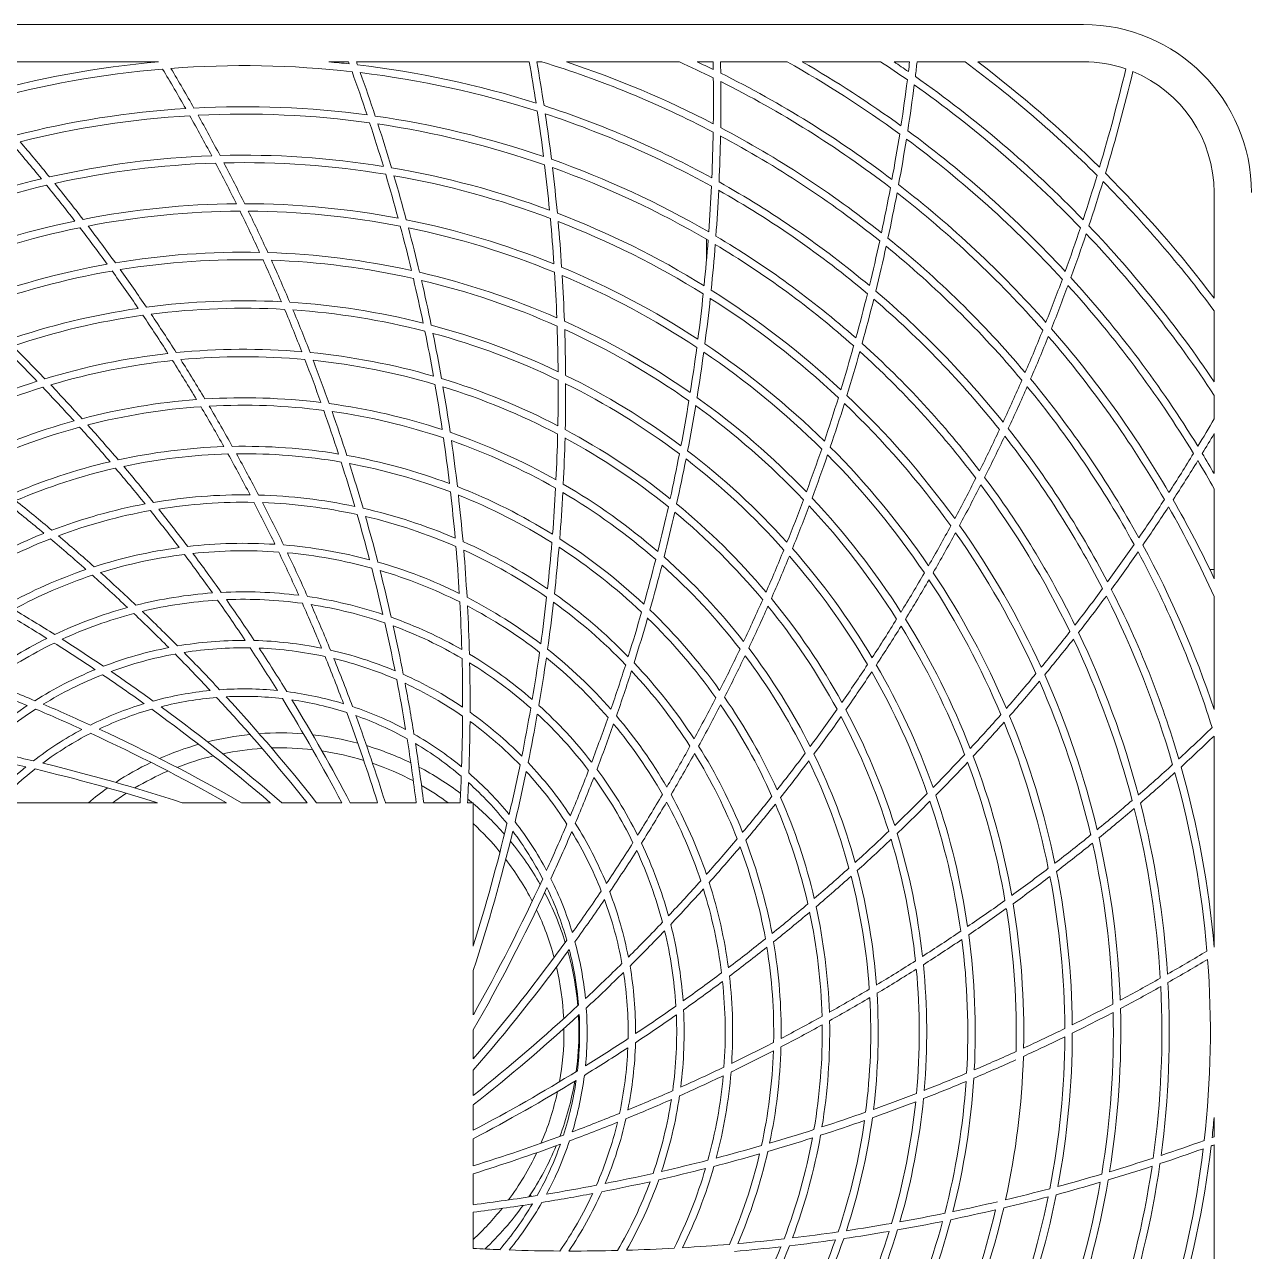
# Model space of a CAD drawing. Header units: millimetres. Extents: x -5096 to 255006, y -2833 to 77941.
# Drawn here: x 61779.4 to 62230.7, y 33516.6 to 33967.9 of the extents above; entities that cross this region are included whole.
import ezdxf

# ---------------------------------------------------------------- set-up
doc = ezdxf.new("R2010")
doc.units = ezdxf.units.MM
doc.layers.add('图框', color=7, linetype='Continuous', lineweight=0)

# ---------------------------------------------------------------- blocks, each defined once
blk = doc.blocks.new('A$C263F1397')
at = {"layer": '图框', "color": 7, "linetype": 'Continuous'}
for p, q in [((2.1188, 4.904), (0.3188, 4.904)), ((0.9014, 4.864), (1.1275, 4.864)), ((1.3101, 4.864), (1.331, 4.864)), ((1.3396, 4.864), (1.5248, 4.864)), ((1.5329, 4.864), (1.5384, 4.864)), ((1.5647, 4.864), (1.6857, 4.864)), ((1.7049, 4.864), (1.7218, 4.864)), ((1.7298, 4.864), (1.8013, 4.864)), ((1.8175, 4.864), (1.9014, 4.864)), ((1.9159, 4.864), (1.9324, 4.864)), ((1.9405, 4.864), (1.9921, 4.864)), ((2.0055, 4.864), (2.1188, 4.864)), ((2.2588, 4.724), (2.2588, 4.6107)), ((1.7148, 4.6527), (1.7148, 4.6739)), ((2.2588, 4.5973), (2.2588, 4.5211)), ((2.2588, 4.5066), (2.2588, 4.4815)), ((2.2587, 4.488), (2.2588, 4.488)), ((2.2588, 4.4656), (2.2588, 4.4227)), ((2.2588, 4.4065), (2.2588, 4.3101)), ((2.2588, 4.328), (2.2587, 4.328)), ((2.2547, 4.32), (2.2541, 4.32)), ((2.2587, 4.32), (2.2547, 4.32)), ((2.2588, 4.32), (2.2587, 4.32)), ((2.2579, 4.312), (2.2588, 4.312)), ((2.2588, 4.2909), (2.2588, 4.1699)), ((2.2588, 4.1414), (2.2588, 3.9154)), ((0.9728, 4.07), (1.1265, 4.07)), ((1.1528, 4.07), (1.2002, 4.07)), ((1.2164, 4.07), (1.2473, 4.07)), ((1.2595, 4.07), (1.2866, 4.07)), ((1.2968, 4.07), (1.3239, 4.07)), ((1.333, 4.07), (1.3622, 4.07)), ((1.3705, 4.07), (1.4036, 4.07)), ((1.4117, 4.07), (1.4506, 4.07)), ((1.4586, 4.07), (1.4648, 4.07)), ((1.4648, 4.07), (1.4648, 3.9164)), ((1.4648, 3.8901), (1.4648, 3.8427)), ((1.4648, 3.8264), (1.4648, 3.7956)), ((1.4648, 3.7833), (1.4648, 3.7563)), ((1.4648, 3.746), (1.4648, 3.7189)), ((2.2588, 3.7327), (2.2588, 3.7118)), ((1.4648, 3.7099), (1.4648, 3.6807)), ((2.2588, 3.7033), (2.2588, 3.5181)), ((1.4648, 3.6723), (1.4648, 3.6392)), ((1.5261, 3.6501), (1.5269, 3.6479)), ((1.4648, 3.6312), (1.4648, 3.5922))]:
    blk.add_line(p, q, dxfattribs=at)
for centre, radius, start, end in [((2.1188, 4.724), 0.18, 0, 90), ((1.2188, 3.824), 1.044, 95.0194, 105.7957), ((1.2188, 3.824), 1.036, 94.8187, 105.5745), ((-0.5812, 3.824), 2, 29.6713, 31.0756), ((1.2188, 3.824), 1.036, 83.5687, 94.3245), ((-0.5812, 3.824), 2.008, 29.5583, 30.9619), ((1.2188, 3.824), 1.044, 83.7863, 84.9829), ((-0.5466, 4.1752), 2, 20.0812, 20.1463), ((-0.5466, 4.1752), 2, 18.4213, 19.8256), ((-0.5466, 4.1752), 2.008, 19.9673, 20.0626), ((1.2188, 3.824), 1.044, 72.5363, 83.2957), ((1.2188, 3.824), 1.036, 72.3187, 83.0745), ((-0.5466, 4.1752), 2.008, 18.3083, 19.7119), ((-0.4442, 4.5129), 2, 8.8312, 10.1127), ((-0.4442, 4.5129), 2.008, 8.7173, 10.072), ((1.2188, 3.824), 1.088, 62.4608, 72.9174), ((1.2188, 3.824), 1.096, 62.6705, 71.6053), ((1.2188, 3.824), 1.14, 63.8052, 65.8225), ((1.2188, 3.824), 1.148, 64.0083, 64.9479), ((-0.2778, 4.8241), 2, 0.9128, 1.1452), ((-0.2778, 4.8241), 2.008, 0.7959, 1.1407), ((1.2188, 3.824), 1.192, 53.8591, 60.7485), ((1.2188, 3.824), 1.2, 54.0564, 60.0736), ((1.2188, 3.824), 1.244, 55.1282, 56.7215), ((1.2188, 3.824), 1.252, 55.3208, 56.1677), ((-0.054, 5.0968), 2, 353.0153, 353.3158), ((-0.054, 5.0968), 2.008, 352.8945, 353.3426), ((1.2188, 3.824), 1.296, 45.1178, 53.3665), ((1.2188, 3.824), 1.304, 45.3061, 52.8964), ((2.1188, 4.724), 0.14, 71.0958, 90), ((0.2188, 5.3207), 2, 343.4512, 346.5794), ((0.2188, 5.3207), 2.008, 343.3281, 346.5506), ((2.1188, 4.724), 0.14, 0, 67.7956), ((-0.2778, 4.8241), 2, 359.2448, 0.6559), ((-0.2778, 4.8241), 2.008, 359.1295, 0.5392), ((1.2188, 3.824), 1.148, 52.7583, 63.5599), ((1.2188, 3.824), 1.14, 52.5552, 63.3539), ((-0.054, 5.0968), 2, 351.3361, 352.7565), ((-0.054, 5.0968), 2.008, 351.2173, 352.636), ((1.2188, 3.824), 1.244, 43.8782, 54.7118), ((1.2188, 3.824), 1.252, 44.0708, 54.9067), ((1.2188, 3.824), 0.992, 93.5972, 104.3319), ((1.2188, 3.824), 0.992, 82.3472, 93.0819), ((1.2188, 3.824), 1.044, 61.2863, 72.0457), ((1.2188, 3.824), 0.984, 93.3703, 104.101), ((-0.5812, 3.824), 2, 28.0139, 29.4161), ((1.2188, 3.824), 0.984, 82.1203, 92.851), ((-0.5812, 3.824), 2.008, 27.9017, 29.3033), ((1.2188, 3.824), 0.992, 71.0972, 81.8319), ((-0.4442, 4.5129), 2, 7.1713, 8.5756), ((-0.4442, 4.5129), 2.008, 7.0583, 8.4619), ((1.2188, 3.824), 1.036, 61.0687, 71.8245), ((-0.5466, 4.1752), 2, 16.7639, 18.1661), ((-0.5466, 4.1752), 2.008, 16.6517, 18.0533), ((1.2188, 3.824), 0.984, 70.8703, 81.601), ((-0.2778, 4.8241), 2, 357.5812, 358.9886), ((1.2188, 3.824), 1.096, 51.4205, 62.2022), ((-0.054, 5.0968), 2, 349.6628, 351.0783), ((1.2188, 3.824), 1.2, 42.8064, 53.6261), ((-0.5466, 3.4729), 2, 39.2639, 40.6661), ((-0.5466, 3.4729), 2.008, 39.1517, 40.5533), ((-0.2778, 4.8241), 2.008, 357.4673, 358.8735), ((1.2188, 3.824), 1.088, 51.2108, 61.9892), ((-0.054, 5.0968), 2.008, 349.5459, 350.9598), ((1.2188, 3.824), 1.192, 42.6091, 53.426), ((1.2188, 3.824), 0.94, 92.0932, 102.8), ((1.2188, 3.824), 0.94, 80.8432, 91.55), ((1.2188, 3.824), 0.932, 91.8553, 102.5575), ((-0.5812, 3.824), 2, 26.3582, 27.7591), ((1.2188, 3.824), 0.932, 80.6053, 91.3075), ((-0.5812, 3.824), 2.008, 26.2463, 27.647), ((1.2188, 3.824), 0.94, 69.5932, 80.3), ((-0.4442, 4.5129), 2, 5.5139, 6.9161), ((1.2188, 3.824), 0.992, 59.8472, 70.5819), ((-0.4442, 4.5129), 2.008, 5.4017, 6.8033), ((1.2188, 3.824), 0.984, 59.6203, 70.351), ((1.2188, 3.824), 0.94, 103.3432, 114.05), ((-0.5466, 4.1752), 2, 15.1082, 16.5091), ((-0.5466, 4.1752), 2.008, 14.9963, 16.397), ((1.2188, 3.824), 0.932, 69.3553, 80.0575), ((1.2188, 3.824), 1.044, 50.0363, 60.7957), ((0.2188, 5.3207), 2, 341.7653, 343.1913), ((0.2188, 5.3207), 2.008, 341.6445, 343.0686), ((1.2188, 3.824), 1.296, 36.6335, 44.7164), ((1.2188, 3.824), 1.304, 37.1036, 44.9069), ((1.2188, 3.824), 0.932, 103.1053, 113.8075), ((-0.5466, 3.4729), 2, 37.6082, 39.0091), ((-0.5466, 3.4729), 2.008, 37.4963, 38.897), ((-0.2778, 4.8241), 2, 355.9213, 357.3256), ((-0.2778, 4.8241), 2.008, 355.8083, 357.2119), ((1.2188, 3.824), 1.036, 49.8187, 60.5745), ((-0.054, 5.0968), 2, 347.9948, 349.4059), ((-0.054, 5.0968), 2.008, 347.8795, 349.2892), ((1.2188, 3.824), 1.14, 41.3052, 52.1039), ((1.2188, 3.824), 1.148, 41.5083, 52.3099), ((1.2188, 3.824), 0.888, 90.5116, 101.1869), ((1.2188, 3.824), 0.888, 79.2616, 89.9369), ((1.2188, 3.824), 0.88, 90.2604, 100.9305), ((-0.5812, 3.824), 2, 24.7029, 26.1036), ((-0.5812, 3.824), 2.008, 24.5908, 25.9917), ((1.2188, 3.824), 0.88, 79.0104, 89.6805), ((1.2188, 3.824), 0.888, 68.0116, 78.6869), ((-0.4442, 4.5129), 2, 3.8582, 5.2591), ((1.2188, 3.824), 0.94, 58.3432, 69.05), ((1.2188, 3.824), 0.888, 101.7616, 112.4369), ((1.2188, 3.824), 0.88, 101.5104, 112.1805), ((-0.5466, 3.4729), 2, 35.9529, 37.3536), ((-0.5466, 3.4729), 2.008, 35.8408, 37.2417), ((-0.5466, 4.1752), 2, 13.4529, 14.8536), ((1.2188, 3.824), 0.88, 67.7604, 78.4305), ((-0.5466, 4.1752), 2.008, 13.3408, 14.7417), ((1.2188, 3.824), 0.932, 58.1053, 68.8075), ((-0.4442, 4.5129), 2.008, 3.7463, 5.147), ((0.2188, 5.3207), 2, 340.0861, 341.5065), ((1.2188, 3.824), 1.252, 33.8323, 43.6567), ((-0.2778, 4.8241), 2, 354.2639, 355.6661), ((-0.2778, 4.8241), 2.008, 354.1517, 355.5533), ((1.2188, 3.824), 0.984, 48.3703, 59.101), ((1.2188, 3.824), 0.992, 48.5972, 59.3319), ((-0.054, 5.0968), 2, 346.3312, 347.7386), ((1.2188, 3.824), 1.096, 40.1705, 50.9522), ((0.2188, 5.3207), 2.008, 339.9673, 341.386), ((1.2188, 3.824), 1.244, 33.2785, 43.4618), ((1.2188, 3.824), 0.836, 88.8366, 99.476), ((1.2188, 3.824), 0.836, 77.5866, 88.226), ((-0.054, 5.0968), 2.008, 346.2173, 347.6235), ((1.2188, 3.824), 1.088, 39.9608, 50.7392), ((1.2188, 3.824), 0.836, 100.0866, 110.726), ((1.2188, 3.824), 0.828, 88.5695, 99.2028), ((-0.5812, 3.824), 2, 23.0466, 24.4482), ((-0.5812, 3.824), 2.008, 22.9337, 24.336), ((1.2188, 3.824), 0.828, 77.3195, 87.9528), ((1.2188, 3.824), 0.888, 56.7616, 67.4369), ((1.2188, 3.824), 0.828, 99.8195, 110.4528), ((-0.5466, 3.4729), 2, 34.2966, 35.6982), ((-0.5466, 3.4729), 2.008, 34.1837, 35.586), ((-0.5466, 4.1752), 2, 11.7966, 13.1982), ((1.2188, 3.824), 0.836, 66.3366, 76.976), ((-0.5466, 4.1752), 2.008, 11.6837, 13.086), ((1.2188, 3.824), 0.828, 66.0695, 76.7028), ((-0.4442, 4.5129), 2, 2.2029, 3.6036), ((1.2188, 3.824), 0.88, 56.5104, 67.1805), ((-0.4442, 4.5129), 2.008, 2.0908, 3.4917), ((0.2188, 5.3207), 2, 338.4128, 339.8283), ((1.2188, 3.824), 1.2, 31.5564, 42.3761), ((1.2188, 3.824), 0.94, 47.0932, 57.8), ((1.2188, 3.824), 1.044, 38.7863, 49.5457), ((0.2188, 5.3207), 2.008, 338.2959, 339.7098), ((1.2188, 3.824), 1.192, 31.3591, 42.176), ((1.2188, 3.824), 0.784, 87.0482, 97.6462), ((1.2188, 3.824), 0.784, 75.7982, 86.3962), ((-0.2778, 4.8241), 2, 352.6082, 354.0091), ((-0.2778, 4.8241), 2.008, 352.4963, 353.897), ((1.2188, 3.824), 0.932, 46.8553, 57.5575), ((-0.054, 5.0968), 2, 344.6713, 346.0756), ((-0.054, 5.0968), 2.008, 344.5583, 345.9619), ((1.2188, 3.824), 1.036, 38.5687, 49.3245), ((1.2188, 3.824), 0.784, 98.2982, 108.8962), ((1.2188, 3.824), 0.776, 98.0114, 108.6025), ((-0.5466, 3.4729), 2, 32.6375, 34.0416), ((1.2188, 3.824), 0.776, 86.7614, 97.3525), ((-0.5466, 3.4729), 2.008, 32.5231, 33.9285), ((-0.5812, 3.824), 2, 21.3875, 22.7916), ((1.2188, 3.824), 0.776, 75.5114, 86.1025), ((-0.5812, 3.824), 2.008, 21.2731, 22.6785), ((1.2188, 3.824), 0.784, 64.5482, 75.1462), ((-0.4442, 4.5129), 2, 0.5466, 1.9482), ((1.2188, 3.824), 0.836, 55.0866, 65.726), ((-0.4481, 4.5128), 2.0119, 0.4354, 1.8349), ((1.2188, 3.824), 0.828, 54.8195, 65.4528), ((0.2188, 5.3207), 2, 336.7448, 338.1559), ((1.2188, 3.824), 1.148, 30.2583, 41.0599), ((-0.5466, 4.1752), 2, 10.1375, 11.5416), ((1.2188, 3.824), 0.776, 64.2614, 74.8525), ((-0.5466, 4.1752), 2.008, 10.0231, 11.4285), ((0.2188, 5.3207), 2.008, 336.6295, 338.0392), ((1.2188, 3.824), 1.14, 30.0552, 40.8539), ((-0.4442, 3.1352), 2, 43.8875, 45.2916), ((-0.4442, 3.1352), 2.008, 43.7731, 45.1785), ((1.2188, 3.824), 0.732, 96.37, 106.9199), ((1.2188, 3.824), 0.732, 85.12, 95.6699), ((1.2188, 3.824), 0.732, 73.87, 84.4199), ((-0.2778, 4.8241), 2, 350.9529, 352.3536), ((-0.2778, 4.8241), 2.008, 350.8408, 352.2417), ((1.2188, 3.824), 0.88, 45.2604, 55.9305), ((1.2188, 3.824), 0.888, 45.5116, 56.1869), ((-0.054, 5.0968), 2, 343.0139, 344.4161), ((-0.054, 5.0968), 2.008, 342.9017, 344.3033), ((1.2188, 3.824), 0.984, 37.1203, 47.851), ((1.2188, 3.824), 0.992, 37.3472, 48.0819), ((1.2188, 3.824), 0.724, 96.0588, 106.6006), ((-0.5466, 3.4729), 2, 30.9733, 32.3818), ((1.2188, 3.824), 0.724, 84.8088, 95.3506), ((-0.5466, 3.4729), 2.008, 30.8566, 32.2672), ((-0.5812, 3.824), 2, 19.7233, 21.1318), ((1.2188, 3.824), 0.724, 73.5588, 84.1007), ((-0.5812, 3.824), 2.008, 19.6066, 21.0172), ((1.2188, 3.824), 0.732, 62.62, 73.1699), ((1.2188, 3.824), 0.784, 53.2982, 63.8962), ((1.2188, 3.824), 1.096, 28.9205, 39.7022), ((1.2188, 3.824), 0.732, 107.62, 118.1699), ((1.2188, 3.824), 0.724, 107.3088, 117.8506), ((-0.4442, 3.1352), 2, 42.2233, 43.6318), ((-0.4442, 3.1352), 2.008, 42.1066, 43.5172), ((-0.5466, 4.1752), 2, 8.4733, 9.8818), ((1.2188, 3.824), 0.724, 62.3088, 72.8507), ((-0.5466, 4.1752), 2.008, 8.3566, 9.7672), ((-0.4442, 4.5129), 2, 358.8875, 0.2916), ((-0.4442, 4.5129), 2.008, 358.7731, 0.1785), ((1.2188, 3.824), 0.776, 53.0114, 63.6025), ((0.2188, 5.3207), 2, 335.0812, 336.4886), ((0.2188, 5.3207), 2.008, 334.9673, 336.3735), ((1.2188, 3.824), 1.088, 28.7108, 39.4892), ((1.2188, 3.824), 0.68, 94.2674, 104.7607), ((1.2188, 3.824), 0.68, 83.0174, 93.5107), ((1.2188, 3.824), 0.68, 71.7674, 82.2607), ((-0.2778, 4.8241), 2, 349.2966, 350.6982), ((1.2188, 3.824), 0.836, 43.8366, 54.476), ((-0.054, 5.0968), 2, 341.3582, 342.7591), ((-0.054, 5.0968), 2.008, 341.2463, 342.647), ((1.2188, 3.824), 0.932, 35.6053, 46.3075), ((1.2188, 3.824), 0.94, 35.8432, 46.55), ((1.2188, 3.824), 0.672, 93.9256, 104.4092), ((-0.5466, 3.4729), 2, 29.3012, 30.7167), ((1.2188, 3.824), 0.672, 82.6756, 93.1592), ((-0.5466, 3.4729), 2.008, 29.1811, 30.5995), ((-0.5812, 3.824), 2, 18.0512, 19.4667), ((1.2188, 3.824), 0.672, 71.4256, 81.9092), ((-0.5812, 3.824), 2.008, 17.9311, 19.3495), ((-0.2778, 4.8241), 2.008, 349.1837, 350.586), ((1.2188, 3.824), 0.828, 43.5695, 54.2028), ((1.2188, 3.824), 0.68, 105.5174, 116.0107), ((1.2188, 3.824), 0.672, 105.1756, 115.6592), ((-0.4442, 3.1352), 2, 40.5512, 41.9667), ((-0.4442, 3.1352), 2.008, 40.4311, 41.8495), ((1.2188, 3.824), 1.044, 27.5363, 38.2957), ((0.53, 5.487), 2, 328.8361, 329.816), ((-0.5466, 4.1752), 2, 6.8012, 8.2167), ((1.2188, 3.824), 0.68, 60.5174, 71.0107), ((-0.5466, 4.1752), 2.008, 6.6811, 8.0995), ((1.2188, 3.824), 0.672, 60.1756, 70.6592), ((-0.4442, 4.5129), 2, 357.2233, 358.6318), ((-0.4442, 4.5129), 2.008, 357.1066, 358.5172), ((1.2188, 3.824), 0.724, 51.0588, 61.6006), ((1.2188, 3.824), 0.732, 51.37, 61.9199), ((0.2188, 5.3207), 2, 333.4213, 334.8256), ((0.2188, 5.3207), 2.008, 333.3083, 334.7119), ((1.2188, 3.824), 1.036, 27.3187, 38.0745), ((0.53, 5.487), 2.008, 328.7173, 329.4258), ((2.2588, 4.468), 0.004, 257.1341, 270), ((1.2188, 3.824), 0.628, 91.9433, 102.3688), ((1.2188, 3.824), 0.628, 80.6933, 91.1188), ((1.2188, 3.824), 0.784, 42.0482, 52.6462), ((-0.054, 5.0968), 2, 339.7029, 341.1036), ((1.2188, 3.824), 0.888, 34.2616, 44.9369), ((1.2188, 3.824), 0.628, 103.1933, 113.6188), ((1.2188, 3.824), 0.62, 91.5622, 101.976), ((-0.5466, 3.4729), 2, 27.6172, 29.043), ((-0.5466, 3.4729), 2.008, 27.4921, 28.9222), ((1.2188, 3.824), 0.62, 80.3122, 90.726), ((-0.5812, 3.824), 2, 16.3672, 17.793), ((1.2188, 3.824), 0.628, 69.4433, 79.8688), ((-0.5812, 3.824), 2.008, 16.2421, 17.6722), ((1.2188, 3.824), 0.62, 69.0622, 79.476), ((-0.2778, 4.8241), 2, 347.6375, 349.0416), ((-0.2778, 4.8241), 2.008, 347.5231, 348.9285), ((1.2188, 3.824), 0.776, 41.7614, 52.3524), ((-0.054, 5.0968), 2.008, 339.5908, 340.9917), ((1.2188, 3.824), 0.88, 34.0104, 44.6805), ((0.53, 5.487), 2, 327.1628, 328.5783), ((0.53, 5.487), 2.008, 327.0459, 328.4598), ((1.2188, 3.824), 1.192, 29.2515, 30.926), ((1.2188, 3.824), 1.2, 29.9264, 31.1261), ((1.2188, 3.824), 0.62, 102.8122, 113.2261), ((-0.4442, 3.1352), 2, 38.8672, 40.293), ((-0.4442, 3.1352), 2.008, 38.7421, 40.1722), ((1.2188, 3.824), 0.992, 26.0972, 36.8319), ((1.2188, 3.824), 0.628, 58.1933, 68.6188), ((-0.4442, 4.5129), 2, 355.5512, 356.9667), ((1.2188, 3.824), 0.68, 49.2674, 59.7607), ((0.2188, 5.3207), 2, 331.7639, 333.1661), ((0.2188, 5.3207), 2.008, 331.6517, 333.0533), ((1.2188, 3.824), 0.984, 25.8703, 36.601), ((-0.2778, 2.824), 2.008, 49.9921, 51.4222), ((1.2188, 3.824), 0.576, 89.332, 99.6749), ((1.2188, 3.824), 0.568, 88.8992, 99.2277), ((1.2188, 3.824), 0.576, 78.082, 88.4249), ((-0.5466, 4.1752), 2, 5.1172, 6.543), ((1.2188, 3.824), 0.62, 57.8122, 68.2261), ((-0.5466, 4.1752), 2.008, 4.9921, 6.4222), ((-0.4442, 4.5129), 2.008, 355.4311, 356.8495), ((1.2188, 3.824), 0.672, 48.9256, 59.4092), ((-0.054, 5.0968), 2, 338.0466, 339.4482), ((1.2188, 3.824), 0.836, 32.5866, 43.226), ((0.53, 5.487), 2, 325.4948, 326.9059), ((1.2188, 3.824), 1.148, 25.0521, 29.8099), ((-0.2778, 2.824), 2, 50.1172, 51.543), ((1.2188, 3.824), 0.576, 100.582, 110.9249), ((1.2188, 3.824), 0.568, 100.1492, 110.4777), ((-0.4442, 3.1352), 2, 37.1656, 38.6067), ((-0.4442, 3.1352), 2.008, 37.0334, 38.4807), ((-0.5466, 3.4729), 2, 25.9156, 27.3567), ((-0.5466, 3.4729), 2.008, 25.7834, 27.2307), ((1.2188, 3.824), 0.568, 77.6492, 87.9776), ((-0.5812, 3.824), 2, 14.6656, 16.1067), ((1.2188, 3.824), 0.576, 66.832, 77.1749), ((-0.2778, 4.8241), 2, 345.9733, 347.3818), ((-0.2778, 4.8241), 2.008, 345.8566, 347.2672), ((1.2188, 3.824), 0.724, 39.8088, 50.3505), ((1.2188, 3.824), 0.732, 40.12, 50.6699), ((-0.054, 5.0968), 2.008, 337.9337, 339.336), ((1.2188, 3.824), 0.828, 32.3195, 42.9528), ((0.53, 5.487), 2.008, 325.3795, 326.7892), ((1.2188, 3.824), 1.14, 24.1775, 29.6039), ((-0.5812, 3.824), 2.008, 14.5334, 15.9807), ((1.2188, 3.824), 0.568, 66.3992, 76.7277), ((0.2188, 5.3207), 2, 330.1082, 331.5091), ((1.2188, 3.824), 0.94, 24.5932, 35.3), ((1.2188, 3.824), 0.576, 111.832, 122.1749), ((1.2188, 3.824), 0.568, 111.3992, 121.7277), ((-0.2778, 2.824), 2, 48.4156, 49.8567), ((-0.2778, 2.824), 2.008, 48.2834, 49.7307), ((1.2188, 3.824), 0.628, 46.9433, 57.3688), ((0.2188, 5.3207), 2.008, 329.9963, 331.397), ((1.2188, 3.824), 0.932, 24.3553, 35.0575), ((1.2188, 3.824), 0.524, 97.5884, 107.8282), ((1.2188, 3.824), 0.524, 86.3384, 96.5782), ((1.2188, 3.824), 0.516, 85.8357, 96.0572), ((1.2188, 3.824), 0.524, 75.0884, 85.3282), ((-0.5466, 4.1752), 2, 3.4156, 4.8567), ((1.2188, 3.824), 0.576, 55.582, 65.9249), ((1.2188, 3.824), 0.568, 55.1492, 65.4778), ((-0.5466, 4.1752), 2.008, 3.2834, 4.7307), ((-0.4442, 4.5129), 2, 353.8672, 355.293), ((-0.4442, 4.5129), 2.008, 353.7421, 355.1722), ((1.2188, 3.824), 0.62, 46.5622, 56.976), ((-0.054, 5.0968), 2, 336.3875, 337.7916), ((1.2188, 3.824), 0.784, 30.7982, 41.3962), ((0.53, 5.487), 2, 323.8312, 325.2386), ((1.2188, 3.824), 1.096, 18.3947, 28.4522), ((1.2188, 3.824), 0.516, 97.0857, 107.3072), ((-0.4442, 3.1352), 2, 35.4379, 36.9018), ((-0.4442, 3.1352), 2.008, 35.2957, 36.7683), ((-0.5466, 3.4729), 2, 24.1879, 25.6518), ((-0.5466, 3.4729), 2.008, 24.0457, 25.5183), ((1.2188, 3.824), 0.516, 74.5857, 84.8071), ((1.2188, 3.824), 0.524, 63.8385, 74.0782), ((-0.2778, 4.8241), 2, 344.3012, 345.7167), ((1.2188, 3.824), 0.68, 38.0174, 48.5107), ((-0.054, 5.0968), 2.008, 336.2731, 337.6785), ((1.2188, 3.824), 0.776, 30.5114, 41.1024), ((0.53, 5.487), 2.008, 323.7173, 325.1235), ((1.2188, 3.824), 1.088, 17.4608, 28.2392), ((1.2188, 3.824), 0.524, 108.8384, 119.0782), ((1.2188, 3.824), 0.516, 108.3357, 118.5572), ((-0.2778, 2.824), 2, 46.6879, 48.1518), ((-0.2778, 2.824), 2.008, 46.5457, 48.0183), ((-0.5812, 3.824), 2, 12.9379, 14.4018), ((1.2188, 3.824), 0.516, 63.3357, 73.5572), ((-0.5812, 3.824), 2.008, 12.7957, 14.2683), ((-0.2778, 4.8241), 2.008, 344.1811, 345.5995), ((1.2188, 3.824), 0.672, 37.6756, 48.1591), ((0.2188, 5.3207), 2, 328.4529, 329.8536), ((1.2188, 3.824), 0.888, 23.0116, 33.6869), ((0.2188, 5.3207), 2.008, 328.3408, 329.7416), ((1.2188, 3.824), 0.88, 22.7604, 33.4305), ((1.2188, 3.824), 0.472, 94.0693, 104.1757), ((1.2188, 3.824), 0.464, 93.4683, 103.5507), ((-0.4442, 3.1352), 2, 33.6703, 35.169), ((1.2188, 3.824), 0.472, 82.8193, 92.9257), ((1.2188, 3.824), 0.464, 82.2183, 92.3007), ((-0.4442, 3.1352), 2.008, 33.5134, 35.0249), ((1.2188, 3.824), 0.472, 71.5693, 81.6757), ((1.2188, 3.824), 0.524, 52.5884, 62.8282), ((-0.4442, 4.5129), 2, 352.1656, 353.6067), ((1.2188, 3.824), 0.576, 44.332, 54.6749), ((-0.054, 5.0968), 2, 334.7233, 336.1318), ((1.2188, 3.824), 0.732, 28.87, 39.4199), ((0.53, 5.487), 2, 322.1713, 323.5756), ((0.53, 5.487), 2.008, 322.0583, 323.4619), ((1.2188, 3.824), 1.036, 16.0687, 26.8245), ((1.2188, 3.824), 1.044, 16.2863, 27.0457), ((-0.054, 2.5512), 2.008, 57.7957, 59.2683), ((1.2188, 3.824), 0.472, 105.3194, 115.4257), ((-0.2778, 2.824), 2.008, 44.7634, 46.2749), ((-0.5466, 3.4729), 2, 22.4203, 23.919), ((1.2188, 3.824), 0.464, 70.9683, 81.0506), ((-0.5466, 3.4729), 2.008, 22.2634, 23.7749), ((-0.5466, 4.1752), 2, 1.6879, 3.1518), ((1.2188, 3.824), 0.516, 52.0857, 62.3072), ((-0.5466, 4.1752), 2.008, 1.5457, 3.0183), ((-0.4442, 4.5129), 2.008, 352.0334, 353.4807), ((1.2188, 3.824), 0.568, 43.8992, 54.2277), ((-0.2778, 4.8241), 2, 342.6172, 344.043), ((1.2188, 3.824), 0.628, 35.6933, 46.1188), ((-0.054, 5.0968), 2.008, 334.6066, 336.0172), ((1.2188, 3.824), 0.724, 28.5588, 39.1006), ((-0.054, 2.5512), 2, 57.9379, 59.4018), ((1.2188, 3.824), 0.464, 104.7183, 114.8007), ((-0.2778, 2.824), 2, 44.9204, 46.419), ((-0.5812, 3.824), 2, 11.1703, 12.669), ((1.2188, 3.824), 0.472, 60.3196, 70.4257), ((-0.2778, 4.8241), 2.008, 342.4921, 343.9222), ((1.2188, 3.824), 0.62, 35.3122, 45.7258), ((0.2188, 5.3207), 2, 326.7966, 328.1982), ((1.2188, 3.824), 0.836, 21.3366, 31.976), ((-0.5812, 3.824), 2.008, 11.0134, 12.5249), ((1.2188, 3.824), 0.464, 59.7183, 69.8007), ((0.2188, 5.3207), 2.008, 326.6837, 328.086), ((1.2188, 3.824), 0.828, 21.0695, 31.7028), ((0.53, 5.487), 2, 320.5139, 321.9161), ((1.2188, 3.824), 0.992, 14.8472, 25.5819), ((1.2188, 3.824), 0.472, 116.5693, 126.6757), ((1.2188, 3.824), 0.464, 115.9683, 126.0507), ((-0.054, 2.5512), 2, 56.1703, 57.669), ((-0.054, 2.5512), 2.008, 56.0134, 57.5249), ((1.2188, 3.824), 0.42, 101.0456, 110.9719), ((1.2188, 3.824), 0.42, 89.7955, 99.7219), ((1.2188, 3.824), 0.412, 89.0492, 98.942), ((-0.4442, 3.1352), 2, 31.8386, 33.3935), ((1.2188, 3.824), 0.42, 78.5455, 88.4719), ((-0.4442, 3.1352), 2.008, 31.6588, 33.2337), ((1.2188, 3.824), 0.412, 77.7992, 87.692), ((1.2188, 3.824), 0.524, 41.3384, 51.5782), ((-0.054, 5.0968), 2, 333.0512, 334.4667), ((1.2188, 3.824), 0.68, 26.7674, 37.2607), ((0.53, 5.487), 2.008, 320.4017, 321.8033), ((1.2188, 3.824), 0.984, 14.6203, 25.351), ((1.2188, 3.824), 0.412, 100.2992, 110.192), ((-0.2778, 2.824), 2, 43.0886, 44.6435), ((-0.2778, 2.824), 2.008, 42.9088, 44.4837), ((-0.5466, 3.4729), 2, 20.5886, 22.1435), ((1.2188, 3.824), 0.42, 67.2955, 77.2219), ((1.2188, 3.824), 0.412, 66.5492, 76.442), ((-0.5466, 3.4729), 2.008, 20.4088, 21.9837), ((-0.5466, 4.1752), 2, 359.9204, 1.419), ((1.2188, 3.824), 0.472, 49.0693, 59.1757), ((-0.4442, 4.5129), 2, 350.4379, 351.9018), ((-0.4442, 4.5129), 2.008, 350.2957, 351.7683), ((1.2188, 3.824), 0.516, 40.8357, 51.0571), ((-0.054, 5.0968), 2.008, 332.9311, 334.3495), ((1.2188, 3.824), 0.672, 26.4256, 36.9092), ((1.2188, 3.824), 0.42, 112.2955, 122.2219), ((-0.054, 2.5512), 2.008, 54.1588, 55.7337), ((-0.5466, 4.1752), 2.008, 359.7634, 1.2749), ((1.2188, 3.824), 0.464, 48.4683, 58.5507), ((-0.2778, 4.8241), 2, 340.9156, 342.3567), ((-0.2778, 4.8241), 2.008, 340.7834, 342.2306), ((1.2188, 3.824), 0.568, 32.6492, 42.9776), ((1.2188, 3.824), 0.576, 33.082, 43.4249), ((0.2188, 5.3207), 2, 325.1375, 326.5416), ((0.2188, 5.3207), 2.008, 325.0231, 326.4285), ((1.2188, 3.824), 0.776, 19.2614, 29.8523), ((1.2188, 3.824), 0.784, 19.5482, 30.1462), ((0.53, 5.487), 2, 318.8582, 320.2591), ((0.2188, 2.3274), 2.008, 67.2634, 68.7749), ((1.2188, 3.824), 0.412, 111.5492, 121.442), ((-0.054, 2.5512), 2, 54.3386, 55.8935), ((-0.5812, 3.824), 2, 9.3386, 10.8935), ((1.2188, 3.824), 0.42, 56.0461, 65.9719), ((-0.5812, 3.824), 2.008, 9.1588, 10.7337), ((1.2188, 3.824), 0.412, 55.2992, 65.192), ((0.53, 5.487), 2.008, 318.7463, 320.147), ((1.2188, 3.824), 0.932, 13.1053, 23.8075), ((1.2188, 3.824), 0.94, 13.3432, 24.05), ((0.2188, 2.3274), 2, 67.4204, 68.919), ((1.2188, 3.824), 0.368, 95.6216, 105.2872), ((1.2188, 3.824), 0.36, 94.6445, 104.2588), ((-0.2778, 2.824), 2, 38.5365, 42.7985), ((1.2188, 3.824), 0.368, 84.3716, 94.0372), ((1.2188, 3.824), 0.36, 83.3945, 93.0088), ((-0.2778, 2.824), 2.008, 38.3549, 42.6141), ((-0.4442, 3.1352), 2, 27.8666, 31.5485), ((1.2188, 3.824), 0.368, 73.1216, 82.7872), ((-0.054, 5.0968), 2, 331.3672, 332.793), ((1.2188, 3.824), 0.628, 24.4433, 34.8688), ((1.2188, 3.824), 0.42, 123.5456, 133.4719), ((1.2188, 3.824), 0.412, 122.7992, 132.692), ((0.2188, 2.3274), 2, 65.5886, 67.1435), ((0.2188, 2.3274), 2.008, 65.4088, 66.9837), ((1.2188, 3.824), 0.368, 106.8716, 116.5372), ((1.2188, 3.824), 0.36, 105.8945, 115.5088), ((-0.054, 2.5512), 2, 49.4111, 54.0485), ((-0.054, 2.5512), 2.008, 49.1453, 53.8641), ((-0.4442, 3.1352), 2.008, 27.746, 31.3641), ((1.2188, 3.824), 0.36, 72.1445, 81.7588), ((1.2188, 3.824), 0.368, 61.8718, 71.5372), ((-0.4442, 4.5129), 2, 348.6703, 350.169), ((1.2188, 3.824), 0.472, 37.8193, 47.9257), ((-0.054, 5.0968), 2.008, 331.2421, 332.6722), ((1.2188, 3.824), 0.62, 24.0622, 34.476), ((0.2188, 5.3207), 2, 323.4733, 324.8818), ((1.2188, 3.824), 0.732, 17.62, 28.1699), ((-0.5466, 3.4729), 2, 17.3724, 20.2985), ((1.2188, 3.824), 0.36, 60.8945, 70.5088), ((-0.5466, 3.4729), 2.008, 17.301, 20.1141), ((-0.5466, 4.1752), 2, 358.0886, 359.6435), ((-0.5466, 4.1752), 2.008, 357.9088, 359.4837), ((1.2188, 3.824), 0.412, 44.0492, 53.942), ((1.2188, 3.824), 0.42, 44.7955, 54.7219), ((-0.4442, 4.5129), 2.008, 348.5134, 350.0249), ((1.2188, 3.824), 0.464, 37.2183, 47.3007), ((-0.2778, 4.8241), 2, 339.1879, 340.6518), ((1.2188, 3.824), 0.524, 30.0884, 40.3282), ((0.2188, 5.3207), 2.008, 323.3566, 324.7672), ((1.2188, 3.824), 0.724, 17.3088, 27.8505), ((0.53, 5.487), 2, 317.2029, 318.6036), ((0.53, 5.487), 2.008, 317.0908, 318.4917), ((1.2188, 3.824), 0.88, 11.5104, 22.1805), ((1.2188, 3.824), 0.888, 11.7616, 22.4369), ((1.2188, 3.824), 0.368, 118.1216, 127.7872), ((1.2188, 3.824), 0.36, 117.1445, 126.7588), ((0.2188, 2.3274), 2, 60.6128, 65.2985), ((0.2188, 2.3274), 2.008, 60.2099, 65.1141), ((1.258, 3.8248), 0.32, 95.8435, 104.082), ((1.258, 3.8248), 0.32, 85.5487, 94.0677), ((1.258, 3.8248), 0.32, 74.9681, 83.7883), ((1.2188, 3.824), 0.368, 50.6223, 60.2872), ((-0.2778, 4.8241), 2.008, 339.0457, 340.5183), ((1.2188, 3.824), 0.516, 29.5857, 39.8071), ((0.8676, 5.5895), 2, 312.5812, 313.9886), ((1.258, 3.8248), 0.32, 105.8799, 113.8653), ((1.258, 3.8248), 0.32, 64.0822, 73.2167), ((-0.5812, 3.824), 2, 7.0653, 9.0485), ((-0.5812, 3.824), 2.008, 7.037, 8.8641), ((1.2188, 3.824), 0.36, 49.6445, 59.2588), ((-0.054, 5.0968), 2, 329.6656, 331.1067), ((1.2188, 3.824), 0.576, 21.832, 32.1749), ((0.8676, 5.5895), 2.008, 312.4673, 313.853), ((0.53, 2.161), 2, 76.8386, 78.3935), ((0.53, 2.161), 2.008, 76.6588, 78.2337), ((1.258, 3.8248), 0.304, 103.6501, 111.3885), ((1.258, 3.8248), 0.304, 93.692, 101.7126), ((1.258, 3.8248), 0.304, 83.4527, 91.7818), ((1.258, 3.8248), 0.304, 72.9046, 81.5614), ((-0.054, 5.0968), 2.008, 329.5334, 330.9807), ((1.2188, 3.824), 0.568, 21.3992, 31.7277), ((0.2188, 5.3207), 2, 321.8012, 323.2167), ((1.2188, 3.824), 0.68, 15.5174, 26.0107), ((0.53, 5.487), 2, 315.5466, 316.9482), ((1.2188, 3.824), 0.836, 10.0866, 20.726), ((1.2188, 3.824), 0.368, 129.3716, 139.0372), ((1.2188, 3.824), 0.36, 128.3945, 138.0088), ((0.53, 2.161), 2, 72.6482, 76.5485), ((0.53, 2.161), 2.008, 71.9319, 76.3641), ((1.258, 3.8248), 0.32, 115.6924, 123.4594), ((1.258, 3.8248), 0.304, 113.3622, 120.8516), ((1.258, 3.8248), 0.304, 62.028, 71.0242), ((1.258, 3.8248), 0.32, 52.8792, 62.3334), ((-0.4442, 4.5129), 2, 346.8386, 348.3935), ((-0.4442, 4.5129), 2.008, 346.6588, 348.2337), ((1.2188, 3.824), 0.412, 32.7992, 42.692), ((1.2188, 3.824), 0.42, 33.5455, 43.4719), ((-0.2778, 4.8241), 2, 337.4203, 338.919), ((1.2188, 3.824), 0.472, 26.5694, 36.6757), ((0.2188, 5.3207), 2.008, 321.6811, 323.0995), ((1.2188, 3.824), 0.672, 15.1756, 25.6591), ((0.53, 5.487), 2.008, 315.4337, 316.836), ((1.2188, 3.824), 0.828, 9.8195, 20.4528), ((0.8676, 5.5895), 2, 310.9213, 312.3256), ((1.2188, 3.824), 1.044, 5.0194, 15.7957), ((-0.5466, 4.1752), 2, 356.9859, 357.7985), ((-0.5466, 4.1752), 2.008, 356.9979, 357.6141), ((1.2188, 3.824), 0.36, 38.3945, 48.0088), ((1.2188, 3.824), 0.368, 39.3716, 49.0372), ((-0.2778, 4.8241), 2.008, 337.2634, 338.7749), ((1.2188, 3.824), 0.464, 25.9683, 36.0507), ((0.8676, 5.5895), 2.008, 310.8083, 312.2119), ((1.2188, 3.824), 1.036, 4.8187, 15.5745), ((1.258, 3.8248), 0.32, 125.3228, 129.9817), ((1.258, 3.8248), 0.304, 122.8707, 126.237), ((1.258, 3.8248), 0.304, 53.763, 59.973), ((-0.054, 5.0968), 2, 327.9379, 329.4018), ((1.2188, 3.824), 0.524, 18.8384, 29.0782), ((0.2188, 5.3207), 2, 320.1172, 321.543), ((0.53, 5.487), 2, 313.8875, 315.2916), ((1.2188, 3.824), 0.784, 8.2982, 18.8962), ((1.258, 3.8248), 0.32, 50.0183, 51.1265), ((1.258, 3.8248), 0.32, 41.3553, 49.7405), ((-0.054, 5.0968), 2.008, 327.7957, 329.2683), ((1.2188, 3.824), 0.516, 18.3357, 28.5572), ((0.2188, 5.3207), 2.008, 319.9921, 321.4222), ((1.2188, 3.824), 0.62, 12.8122, 23.2259), ((1.2188, 3.824), 0.628, 13.1933, 23.6188), ((0.53, 5.487), 2.008, 313.7731, 315.1785), ((1.2188, 3.824), 0.776, 8.0114, 18.6025), ((0.8676, 5.5895), 2, 309.2639, 310.6661), ((0.8676, 5.5895), 2.008, 309.1517, 310.5533), ((1.2188, 3.824), 0.984, 3.3703, 14.101), ((1.2188, 3.824), 0.992, 3.5972, 14.3319), ((1.258, 3.8248), 0.304, 39.2497, 47.1358), ((-0.4442, 4.5129), 2, 342.6484, 346.5485), ((-0.4442, 4.5129), 2.008, 341.9319, 346.3641), ((1.2188, 3.824), 0.36, 27.1445, 36.7588), ((1.2188, 3.824), 0.368, 28.1216, 37.7872), ((-0.2778, 4.8241), 2, 335.5886, 337.1435), ((-0.2778, 4.8241), 2.008, 335.4088, 336.9837), ((1.2188, 3.824), 0.412, 21.5492, 31.442), ((1.2188, 3.824), 0.42, 22.2956, 32.2219), ((0.53, 5.487), 2, 312.2233, 313.6318), ((1.2188, 3.824), 0.732, 6.37, 16.9199), ((1.258, 3.8248), 0.32, 29.5152, 39.5923), ((-0.054, 5.0968), 2, 326.1704, 327.669), ((1.2188, 3.824), 0.472, 15.3193, 25.4257), ((0.2188, 5.3207), 2, 318.4156, 319.8567), ((1.2188, 3.824), 0.576, 10.582, 20.9249), ((0.53, 5.487), 2.008, 312.1066, 313.5172), ((1.2188, 3.824), 0.724, 6.0588, 16.6006), ((0.8676, 5.5895), 2, 307.6082, 309.0091), ((0.8676, 5.5895), 2.008, 307.4963, 308.897), ((1.2188, 3.824), 0.932, 1.8553, 12.5575), ((1.2188, 3.824), 0.94, 2.0932, 12.8), ((-0.054, 5.0968), 2.008, 326.0134, 327.5249), ((1.2188, 3.824), 0.464, 14.7183, 24.8007), ((0.2188, 5.3207), 2.008, 318.2834, 319.7306), ((1.2188, 3.824), 0.568, 10.1492, 20.4776), ((1.258, 3.8248), 0.304, 27.3493, 37.3551), ((0.53, 5.487), 2, 310.5512, 311.9667), ((0.8676, 5.5895), 2, 305.9529, 307.3536), ((-0.2778, 4.8241), 2, 330.6132, 335.2985), ((1.2188, 3.824), 0.368, 16.8716, 26.5372), ((0.2188, 5.3207), 2, 316.6879, 318.1518), ((1.2188, 3.824), 0.524, 7.5884, 17.8282), ((0.53, 5.487), 2.008, 310.4311, 311.8495), ((1.2188, 3.824), 0.672, 3.9256, 14.4092), ((1.2188, 3.824), 0.68, 4.2674, 14.7607), ((0.8676, 5.5895), 2.008, 305.8408, 307.2417), ((1.2188, 3.824), 0.88, 0.2604, 10.9305), ((1.2188, 3.824), 0.888, 0.5116, 11.1869), ((-0.2778, 4.8241), 2.008, 330.2099, 335.1141), ((1.258, 3.8248), 0.32, 17.372, 27.7353), ((1.2188, 3.824), 0.36, 15.8945, 25.5088), ((-0.054, 5.0968), 2, 324.3386, 325.8935), ((1.2188, 3.824), 0.42, 11.0455, 20.9719), ((0.2188, 5.3207), 2.008, 316.5457, 318.0183), ((1.2188, 3.824), 0.516, 7.0857, 17.3071), ((-0.054, 5.0968), 2.008, 324.1588, 325.7337), ((1.2188, 3.824), 0.412, 10.2992, 20.192), ((0.53, 5.487), 2, 308.8672, 310.293), ((1.2188, 3.824), 0.628, 1.9433, 12.3688), ((0.8676, 5.5895), 2, 304.2966, 305.6982), ((1.2188, 3.824), 0.836, 358.8366, 9.476), ((1.258, 3.8248), 0.304, 15.1232, 25.4341), ((0.53, 5.487), 2.008, 308.7421, 310.1722), ((1.2188, 3.824), 0.62, 1.5622, 11.976), ((0.8676, 5.5895), 2.008, 304.1837, 305.586), ((1.2188, 3.824), 0.828, 358.5695, 9.2028), ((0.2188, 5.3207), 2, 314.9203, 316.419), ((0.2188, 5.3207), 2.008, 314.7634, 316.2749), ((1.2188, 3.824), 0.464, 3.4683, 13.5507), ((1.2188, 3.824), 0.472, 4.0693, 14.1757), ((0.8676, 5.5895), 2, 302.6375, 304.0416), ((-0.054, 5.0968), 2, 319.4111, 324.0485), ((1.2188, 3.824), 0.368, 5.6216, 15.2872), ((0.53, 5.487), 2, 307.1656, 308.6067), ((1.2188, 3.824), 0.576, 359.332, 9.6749), ((0.8676, 5.5895), 2.008, 302.5231, 303.9285), ((1.2188, 3.824), 0.776, 356.7614, 7.3525), ((1.2188, 3.824), 0.784, 357.0482, 7.6462), ((-0.054, 5.0968), 2.008, 319.1453, 323.8641), ((1.258, 3.8248), 0.32, 4.9479, 15.5686), ((1.2188, 3.824), 0.36, 4.6445, 14.2588), ((0.53, 5.487), 2.008, 307.0334, 308.4807), ((1.2188, 3.824), 0.568, 358.8992, 9.2278), ((1.2188, 5.624), 2, 299.6713, 301.0756), ((1.258, 3.8248), 0.304, 2.5941, 13.1789), ((0.2188, 5.3207), 2, 313.0886, 314.6435), ((1.2188, 3.824), 0.42, 359.7955, 9.7219), ((0.8676, 5.5895), 2, 300.9733, 302.3818), ((1.2188, 3.824), 0.732, 355.12, 5.6699), ((1.2188, 5.624), 2.008, 299.5583, 300.9619), ((1.2188, 3.824), 1.036, 353.5687, 4.3245), ((0.2188, 5.3207), 2.008, 312.9088, 314.4837), ((1.2188, 3.824), 0.412, 359.0492, 8.942), ((0.53, 5.487), 2, 305.4379, 306.9018), ((1.2188, 3.824), 0.524, 356.3384, 6.5782), ((0.8676, 5.5895), 2.008, 300.8566, 302.2672), ((1.2188, 3.824), 0.724, 354.8088, 5.3507), ((1.2188, 5.624), 2, 298.0139, 299.4161), ((0.53, 5.487), 2.008, 305.2957, 306.7683), ((1.2188, 3.824), 0.516, 355.8357, 6.0572), ((0.8676, 5.5895), 2, 299.3012, 300.7167), ((1.2188, 5.624), 2.008, 297.9017, 299.3033), ((1.2188, 3.824), 0.984, 352.1203, 2.851), ((1.2188, 3.824), 0.992, 352.3472, 3.0819), ((0.2188, 5.3207), 2, 308.5367, 312.7985), ((0.8676, 5.5895), 2.008, 299.1811, 300.5995), ((1.2188, 3.824), 0.672, 352.6756, 3.1592), ((1.2188, 3.824), 0.68, 353.0174, 3.5107), ((1.2188, 5.624), 2, 296.3582, 297.7591), ((0.2188, 5.3207), 2.008, 308.3549, 312.6141), ((1.2188, 3.824), 0.36, 353.3945, 3.0088), ((1.258, 3.8248), 0.32, 0, 3.1139), ((1.2188, 3.824), 0.368, 354.3717, 4.0372), ((0.53, 5.487), 2.008, 303.5134, 305.0249), ((0.53, 5.487), 2, 303.6703, 305.169), ((1.2188, 3.824), 0.464, 352.2183, 2.3007), ((1.2188, 3.824), 0.472, 352.8193, 2.9257), ((0.8676, 5.5895), 2, 297.6172, 299.043), ((1.2188, 5.624), 2.008, 296.2463, 297.647), ((1.2188, 3.824), 0.932, 350.6053, 1.3075), ((1.2188, 3.824), 0.94, 350.8432, 1.55), ((1.258, 3.8248), 0.304, 0, 0.6118), ((0.8676, 5.5895), 2.008, 297.4921, 298.9222), ((1.2188, 3.824), 0.62, 350.3122, 0.7261), ((1.2188, 3.824), 0.628, 350.6933, 1.1188), ((1.2188, 5.624), 2, 294.7029, 296.1036), ((1.258, 3.8248), 0.304, 349.7942, 0), ((1.258, 3.8248), 0.32, 352.2742, 0), ((0.53, 5.487), 2, 301.8386, 303.3935), ((1.2188, 5.624), 2.008, 294.5908, 295.9917), ((1.2188, 3.824), 0.88, 349.0104, 359.6805), ((1.2188, 3.824), 0.888, 349.2616, 359.9369), ((0.53, 5.487), 2.008, 301.6588, 303.2337), ((1.2188, 3.824), 0.412, 347.7992, 357.692), ((1.2188, 3.824), 0.42, 348.5455, 358.4719), ((0.8676, 5.5895), 2.008, 295.7834, 297.2307), ((0.8676, 5.5895), 2, 295.9156, 297.3567), ((1.2188, 3.824), 0.568, 347.6492, 357.9776), ((1.2188, 3.824), 0.576, 348.082, 358.4249), ((1.2188, 5.624), 2, 293.0466, 294.4482), ((1.2188, 5.624), 2.008, 292.9337, 294.336), ((1.2188, 3.824), 0.836, 347.5866, 358.226), ((0.53, 5.487), 2, 297.8668, 301.5485), ((1.2188, 3.824), 0.368, 343.1216, 352.7872), ((0.8676, 5.5895), 2.008, 294.0457, 295.5183), ((0.8676, 5.5895), 2, 294.1879, 295.6518), ((1.2188, 3.824), 0.516, 344.5857, 354.8071), ((1.2188, 3.824), 0.524, 345.0884, 355.3282), ((1.2188, 5.624), 2, 291.3875, 292.7916), ((1.2188, 3.824), 0.784, 345.7982, 356.3962), ((0.53, 5.487), 2.008, 297.746, 301.3641), ((1.258, 3.8248), 0.32, 339.3914, 350.4023), ((1.2188, 3.824), 0.36, 342.1445, 351.7588), ((0.8676, 5.5895), 2, 292.4203, 293.919), ((1.2188, 5.624), 2.008, 291.2731, 292.6785), ((1.2188, 3.824), 0.776, 345.5114, 356.1025), ((1.258, 3.8248), 0.304, 336.7655, 347.7644), ((0.8676, 5.5895), 2.008, 292.2634, 293.7749), ((1.2188, 3.824), 0.464, 340.9683, 351.0507), ((1.2188, 3.824), 0.472, 341.5693, 351.6757), ((1.2188, 5.624), 2.008, 289.6066, 291.0172), ((1.2188, 5.624), 2, 289.7233, 291.1318), ((1.2188, 3.824), 0.724, 343.5588, 354.1007), ((1.2188, 3.824), 0.732, 343.87, 354.4199), ((0.8676, 5.5895), 2, 290.5886, 292.1435), ((1.2188, 5.624), 2, 288.0512, 289.4667), ((0.8676, 5.5895), 2.008, 290.4088, 291.9837), ((1.2188, 3.824), 0.412, 336.5492, 346.442), ((1.2188, 3.824), 0.42, 337.2956, 347.2219), ((1.2188, 5.624), 2.008, 287.9311, 289.3495), ((1.2188, 3.824), 0.672, 341.4256, 351.9092), ((1.2188, 3.824), 0.68, 341.7674, 352.2607), ((1.2188, 3.824), 1.044, 353.7863, 354.9829), ((0.8676, 5.5895), 2, 287.3724, 290.2985), ((1.2188, 5.624), 2.008, 286.2421, 287.6722), ((1.2188, 5.624), 2, 286.3672, 287.793), ((1.2188, 3.824), 0.62, 339.0622, 349.476), ((1.2188, 3.824), 0.628, 339.4433, 349.8688), ((1.57, 5.5895), 2, 290.0812, 290.1463), ((0.8676, 5.5895), 2.008, 287.301, 290.1141), ((1.258, 3.8248), 0.32, 326.3501, 337.4745), ((1.2188, 3.824), 0.36, 330.8945, 340.5088), ((1.2188, 3.824), 0.368, 331.8717, 341.5372), ((1.2188, 5.624), 2, 284.6656, 286.1067), ((1.2188, 3.824), 0.576, 336.832, 347.1749), ((1.57, 5.5895), 2.008, 288.3083, 289.7119), ((1.57, 5.5895), 2, 288.4213, 289.8256), ((1.2188, 3.824), 1.036, 342.3187, 353.0745), ((1.2188, 3.824), 1.044, 342.5363, 353.2957), ((1.57, 5.5895), 2.008, 289.9673, 290.0626), ((1.258, 3.8248), 0.304, 323.5607, 334.6787), ((1.2188, 5.624), 2, 282.9379, 284.4018), ((1.2188, 5.624), 2.008, 284.5334, 285.9807), ((1.2188, 3.824), 0.568, 336.3992, 346.7277), ((1.57, 5.5895), 2, 286.7639, 288.1661), ((1.2188, 3.824), 0.992, 341.0972, 351.8319), ((1.2188, 5.624), 2, 281.1704, 282.669), ((1.2188, 5.624), 2.008, 282.7957, 284.2683), ((1.2188, 3.824), 0.516, 333.3357, 343.5572), ((1.2188, 3.824), 0.524, 333.8385, 344.0782), ((1.57, 5.5895), 2, 285.1082, 286.5091), ((1.57, 5.5895), 2.008, 286.6517, 288.0533), ((1.2188, 3.824), 0.984, 340.8703, 351.601), ((1.2188, 5.624), 2, 279.3386, 280.8935), ((1.2188, 5.624), 2.008, 281.0134, 282.5249), ((1.2188, 3.824), 0.464, 329.7183, 339.8007), ((1.2188, 3.824), 0.472, 330.3196, 340.4257), ((1.57, 5.5895), 2, 283.4529, 284.8536), ((1.57, 5.5895), 2.008, 284.9963, 286.397), ((1.2188, 3.824), 0.932, 339.3553, 350.0575), ((1.2188, 3.824), 0.94, 339.5932, 350.3), ((1.2188, 5.624), 2, 277.0653, 279.0485), ((1.2188, 5.624), 2.008, 279.1588, 280.7337), ((1.2188, 3.824), 0.412, 325.2992, 335.192), ((1.2188, 3.824), 0.42, 326.0461, 335.9719), ((1.57, 5.5895), 2.008, 283.3408, 284.7417), ((1.2188, 3.824), 0.88, 337.7604, 348.4305), ((1.2188, 3.824), 0.888, 338.0116, 348.6869), ((1.2188, 5.624), 2.008, 277.037, 278.8641), ((1.258, 3.8248), 0.304, 312.8642, 321.4072), ((1.258, 3.8248), 0.32, 313.2106, 324.3813), ((1.2188, 3.824), 0.36, 319.6445, 329.2588), ((1.2188, 3.824), 0.368, 320.6221, 330.2872), ((1.57, 5.5895), 2, 280.1375, 281.5416), ((1.2188, 3.824), 0.828, 336.0695, 346.7028), ((1.57, 5.5895), 2.008, 281.6837, 283.086), ((1.57, 5.5895), 2, 281.7966, 283.1982), ((1.2188, 3.824), 0.836, 336.3366, 346.976), ((1.57, 5.5895), 2, 278.4733, 279.8818), ((1.2188, 3.824), 0.776, 334.2614, 344.8525), ((1.57, 5.5895), 2.008, 280.0231, 281.4285), ((1.2188, 3.824), 0.784, 334.5482, 345.1462), ((1.57, 5.5895), 2, 276.8012, 278.2167), ((1.2188, 3.824), 0.724, 332.3088, 342.8507), ((1.57, 5.5895), 2.008, 278.3566, 279.7672), ((1.2188, 3.824), 0.732, 332.62, 343.1699), ((1.57, 5.5895), 2, 266.9859, 267.7985), ((1.57, 5.5895), 2, 268.0886, 269.6435), ((1.57, 5.5895), 2, 269.9204, 271.419), ((1.57, 5.5895), 2, 271.6879, 273.1518), ((1.57, 5.5895), 2, 273.4156, 274.8567), ((1.2188, 3.824), 0.62, 327.8122, 338.2261), ((1.57, 5.5895), 2.008, 274.9921, 276.4222), ((1.57, 5.5895), 2, 275.1172, 276.543), ((1.2188, 3.824), 0.628, 328.1933, 338.6188), ((1.2188, 3.824), 0.672, 330.1756, 340.6592), ((1.57, 5.5895), 2.008, 276.6811, 278.0995), ((1.2188, 3.824), 0.68, 330.5174, 341.0107)]:
    blk.add_arc(centre, radius, start, end, dxfattribs=at)

msp = doc.modelspace()

# ---------------------------------------------------------------- block references
at = {"xscale": 343.2000000000116, "yscale": 343.1999999999971, "zscale": 343.2}
msp.add_blockref('A$C263F1397', (61441.76, 32284.82), dxfattribs=at)

doc.saveas('drawing.dxf')
